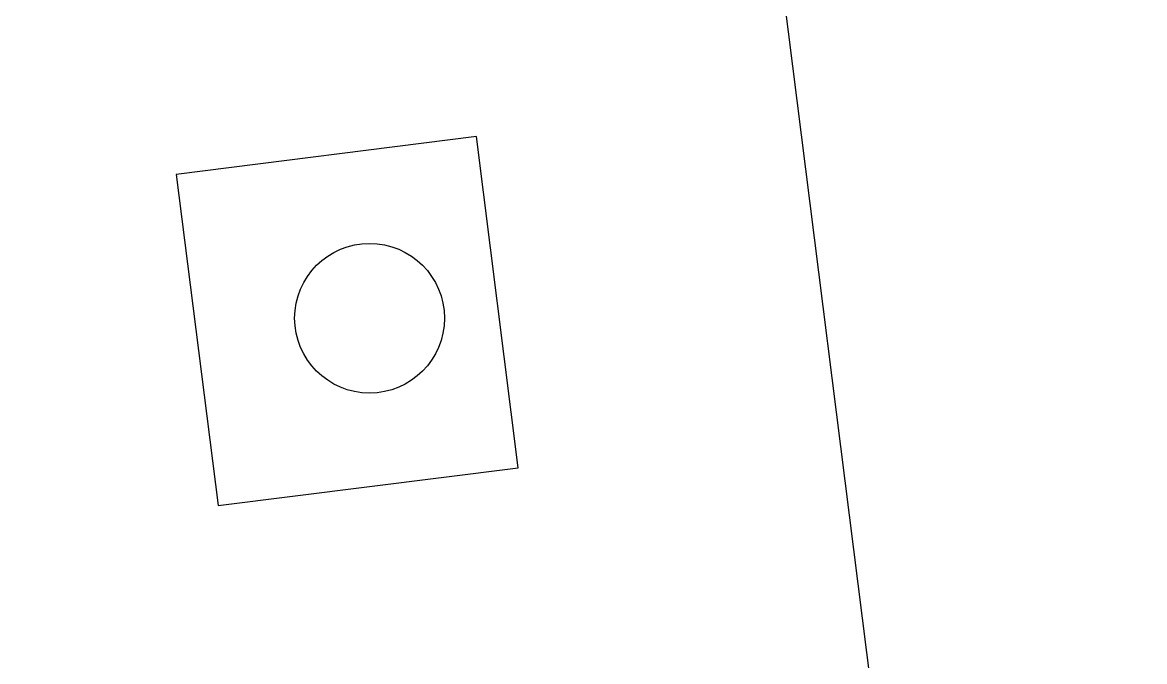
# Model space of a CAD drawing. Header units: inches. Extents: x 2621776591 to 2623670951, y 363331607 to 364354604.
# Drawn here: x 2622184631 to 2622188377, y 363917066 to 363919200 of the extents above; entities that cross this region are included whole.
import ezdxf

# ---------------------------------------------------------------- set-up
doc = ezdxf.new("R2010")
doc.units = ezdxf.units.IN
doc.header["$MEASUREMENT"] = 0
doc.linetypes.add('BORDERX2', pattern=[3.5, 1, -0.5, 1, -0.5, 0, -0.5])
for name, color, linetype in [('BOLLARD', 1, 'Continuous'), ('DIM', 8, 'Continuous'), ('PIER', 7, 'Continuous')]:
    doc.layers.add(name, color=color, linetype=linetype)
doc.layers.add('CRANE', color=7, linetype='Continuous', true_color=0x7f3f7f)

# ---------------------------------------------------------------- blocks, each defined once
blk = doc.blocks.new('A$C6b66f7a2')
at = {"layer": 'BOLLARD'}
blk.add_lwpolyline([(2622186146.644623, 363918819.2785843), (2622185144.623308, 363918692.5770302), (2622185284.496805, 363917586.3851821), (2622186286.518121, 363917713.0867364)], close=True, dxfattribs=at)
blk.add_circle((2622185789.978238, 363918212.2404146), 250, dxfattribs=at)

msp = doc.modelspace()

# ---------------------------------------------------------------- linework, layer by layer
at = {"layer": 'CRANE', "color": 82, "linetype": 'BORDERX2', "true_color": 0x33cc00}
msp.add_circle((2622181319.124473, 363904427.4818222, -2.182787284255018e-08), 61900.01014620055, dxfattribs=at)
at = {"layer": 'PIER'}
msp.add_line((2622236260.414062, 363530403.1809692), (2622152831.814672, 364191349.5842687), dxfattribs=at)

# ---------------------------------------------------------------- block references
at = {"layer": 'DIM'}
msp.add_blockref('A$C6b66f7a2', (0, 0), dxfattribs=at)

doc.saveas('drawing.dxf')
